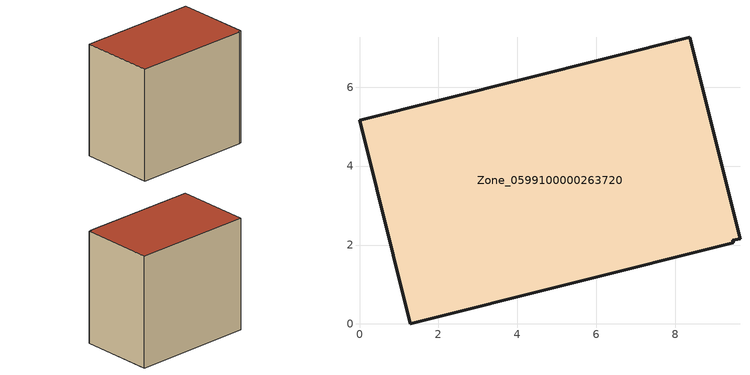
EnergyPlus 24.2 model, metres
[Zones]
Zone_0599100000263720
 floor ground (C_G): 9.64,2.17 9.46,2.12 9.47,2.05 1.29,0 0,5.16 8.36,7.27 z0
 wall outside (C_F): 9.64,2.17 8.36,7.27 0,5.16 1.29,0 9.47,2.05 9.46,2.12 9.64,2.17 z0:8.05
 roof outside (C_R): 9.46,2.12 9.64,2.17 8.36,7.27 0,5.16 1.29,0 9.47,2.05 z8.05
[BUILDING]
Pand.0599100000263720: North Axis=0; Terrain=City; Loads Convergence Tolerance Value=0.04; Temperature Convergence Tolerance Value=0.4; Solar Distribution=FullExterior; Maximum Number of Warmup Days=25; Minimum Number of Warmup Days=1
[Site:Location]
Rotterdam.The.Hague.AP_ZH_NLD Design_Conditions: Latitude=51.96; Longitude=4.45; Time Zone=1; Elevation=-4.5
[SITE:GROUNDTEMPERATURE:BUILDINGSURFACE]
18, 18, 18, 18, 18, 18, 18, 18, 18, 18, 18, 18
[MATERIAL] Thermal Absorptance=0.9; Solar Absorptance=0.7; Visible Absorptance=0.7
Name | Roughness | Thickness | Conductivity | Density | Specific Heat
G.TI.1975-1991 | MediumSmooth | 0.15 | 0.288461 | 540 | 1210
F.TI.1975-1991 | Rough | 0.3 | 0.230769 | 1920 | 840
R.TI.1975-1991 | MediumRough | 0.2 | 0.153846 | 1500 | 1000
[CONSTRUCTION]
C_G: G.TI.1975-1991
C_F: F.TI.1975-1991
C_R: R.TI.1975-1991
[ZONE]
Zone_0599100000263720: Type=1; Multiplier=1; Ceiling Height=Autocalculate; Volume=Autocalculate; Floor Area=autocalculate; Part of Total Floor Area=Yes
[ZONEINFILTRATION:DESIGNFLOWRATE]
Infil_Zone_0599100000263720: Zone or ZoneList or Space or SpaceList=Zone_0599100000263720; Schedule=AlwaysOn; Design Flow Rate Calculation Method=Flow/Area; Flow Rate per Floor Area=0.003; Constant Term Coefficient=1; Temperature Term Coefficient=0; Velocity Term Coefficient=0; Velocity Squared Term Coefficient=0
[HVACTEMPLATE:ZONE:IDEALLOADSAIRSYSTEM]
Zone_0599100000263720: Maximum Heating Supply Air Temperature=50; Minimum Cooling Supply Air Temperature=13; Maximum Heating Supply Air Humidity Ratio=0.0156; Minimum Cooling Supply Air Humidity Ratio=0.0077; Heating Limit=NoLimit; Cooling Limit=NoLimit; Dehumidification Control Type=ConstantSensibleHeatRatio; Cooling Sensible Heat Ratio=0.7; Dehumidification Setpoint=60; Humidification Control Type=None; Humidification Setpoint=30; Outdoor Air Method=None; Outdoor Air Flow Rate per Person=0.00944; Outdoor Air Flow Rate per Zone Floor Area=0; Outdoor Air Flow Rate per Zone=0; Demand Controlled Ventilation Type=None; Outdoor Air Economizer Type=NoEconomizer; Heat Recovery Type=None; Sensible Heat Recovery Effectiveness=0.7; Latent Heat Recovery Effectiveness=0.65
[ZONECONTROL:THERMOSTAT]
ThermostatControl_Zone_0599100000263720: Zone or ZoneList=Zone_0599100000263720; Control Type Schedule=DualSetpointControlType; Control 1=Thermostat_Zone_0599100000263720; Temperature Difference Between Cutout And Setpoint=0
[THERMOSTATSETPOINT:DUALSETPOINT]
Thermostat_Zone_0599100000263720: Heating Setpoint Temperature Schedule=HeatingSetpoint_Zone_0599100000263720; Cooling Setpoint Temperature Schedule=CoolingSetpoint_Zone_0599100000263720
[SCHEDULE:COMPACT]
HeatingSetpoint_Zone_0599100000263720: Through: 12/31, For: AllDays, Until: 24:00, 21
CoolingSetpoint_Zone_0599100000263720: Through: 12/31, For: AllDays, Until: 24:00, 24
DualSetpointControlType: Through: 12/31, For: AllDays, Until: 24:00, 4
AlwaysOn: Through: 12/31, For: AllDays, Until: 24:00, 1
